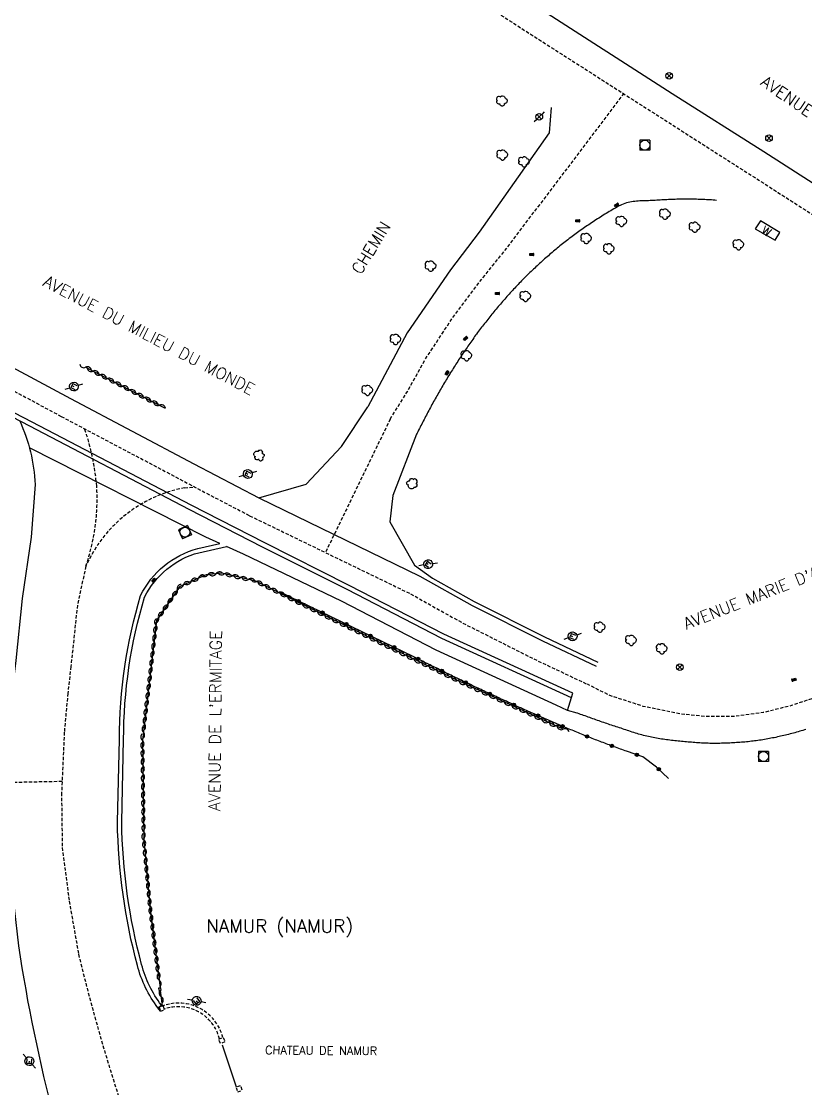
# Model space of a CAD drawing. Header units: millimetres. Extents: x 184000 to 185001, y 127000 to 128000.
# Drawn here: x 184436.7 to 184554.8, y 127212.5 to 127373.3 of the extents above; entities that cross this region are included whole.
import ezdxf
from ezdxf.enums import TextEntityAlignment as Align

# ---------------------------------------------------------------- set-up
doc = ezdxf.new("R2010")
doc.units = ezdxf.units.MM
doc.linetypes.add('DASHED', pattern=[0.75, 0.5, -0.25])
doc.layers.get('0').update_dxf_attribs({"linetype": 'CONTINUOUS'})
for name, color, linetype in [('W0001', 6, 'DASHED'), ('W0008', 7, 'CONTINUOUS'), ('W0100', 7, 'CONTINUOUS'), ('W0112', 1, 'DASHED'), ('W0300', 7, 'CONTINUOUS'), ('W0310', 3, 'CONTINUOUS'), ('W0322', 7, 'CONTINUOUS'), ('W0334', 7, 'CONTINUOUS'), ('W0400', 7, 'CONTINUOUS'), ('W0420', 7, 'CONTINUOUS'), ('W0454', 7, 'CONTINUOUS'), ('W0469', 7, 'CONTINUOUS'), ('W0471', 7, 'CONTINUOUS'), ('W0980', 7, 'CONTINUOUS'), ('W0984', 7, 'CONTINUOUS'), ('W0989', 7, 'CONTINUOUS')]:
    doc.layers.add(name, color=color, linetype=linetype)
doc.styles.get("Standard").update_dxf_attribs({"font": 'romans.shx', "width": 0.85})

# ---------------------------------------------------------------- blocks, each defined once
blk = doc.blocks.new('T420')
for p, q in [((0.75, 0.75), (-0.75, 0.75)), ((-0.75, 0.75), (-0.75, -0.75)), ((0.75, 0.75), (0.75, -0.75)), ((0.75, -0.75), (-0.75, -0.75))]:
    blk.add_line(p, q)
blk.add_ellipse((0, 0), major_axis=(-0.53, 0.53), ratio=1, start_param=3.926991, end_param=10.210176)
blk = doc.blocks.new('T400')
for p, q in [((-0.15, 0.3), (0.15, 0.3)), ((-0.15, -0.25), (-0.15, 0.3)), ((-0.15, 0.15), (0.15, 0.15)), ((-0.15, 0), (0.15, 0)), ((0.15, 0.3), (0.15, -0.25)), ((-0.15, -0.15), (0.15, -0.15)), ((-0.15, -0.25), (-0.15, -0.3)), ((-0.15, -0.3), (0.15, -0.3)), ((0.15, -0.3), (0.15, -0.25))]:
    blk.add_line(p, q)
blk = doc.blocks.new('T471')
for p, q in [((-0.333334, 0.333334), (-0.333334, -0.333334)), ((-0.333334, 0.333334), (0.333334, 0.333334)), ((-0.333334, 0), (0, 0)), ((0.500001, 0.500001), (1.000002, 1.000002)), ((-0.500001, -0.500001), (-1.000002, -1.000002)), ((-0.333334, -0.333334), (0.333334, -0.333334))]:
    blk.add_line(p, q)
blk.add_ellipse((0, 0), major_axis=(0.471405, 0.471405), ratio=1, start_param=5.4977871438, end_param=11.780972451)
blk = doc.blocks.new('t310o')
at = {"color": 0, "linetype": 'Continuous'}
for centre, start, end in [((-0.5, 0.38), 216.8699, 323.1304), ((0.5, -0.37), 36.8699, 143.1303)]:
    blk.add_arc(centre, 0.625, start, end, dxfattribs=at)
blk = doc.blocks.new('T300')
for p, q in [((-0.8, 0.51), (-0.86, 0.34)), ((-0.86, 0.34), (-0.86, 0.17)), ((-0.86, 0.17), (-0.74, 0.06)), ((-0.69, 0.63), (-0.8, 0.51)), ((-0.8, -0.06), (-0.74, 0.06)), ((-0.74, 0.06), (-0.69, 0.11)), ((-0.57, 0.69), (-0.69, 0.63)), ((-0.46, 0.69), (-0.57, 0.69)), ((-0.29, 0.63), (-0.46, 0.69)), ((-0.29, 0.63), (-0.17, 0.74)), ((-0.23, 0.57), (-0.29, 0.63)), ((-0.17, 0.74), (-0.06, 0.8)), ((-0.06, 0.8), (0.06, 0.8)), ((0.06, 0.8), (0.23, 0.74)), ((0.23, 0.74), (0.34, 0.63)), ((0.34, 0.63), (0.4, 0.51)), ((0.46, 0.46), (0.34, 0.46)), ((0.4, 0.51), (0.4, 0.46)), ((0.57, 0.4), (0.46, 0.46)), ((0.57, 0.4), (0.69, 0.29)), ((0.69, 0.29), (0.74, 0.17)), ((0.74, 0.06), (0.69, -0.17)), ((0.74, 0.17), (0.74, 0.06)), ((-0.8, -0.17), (-0.8, -0.06)), ((-0.8, -0.23), (-0.8, -0.17)), ((-0.74, -0.34), (-0.8, -0.23)), ((-0.69, -0.4), (-0.74, -0.34)), ((-0.51, -0.46), (-0.69, -0.4)), ((-0.4, -0.46), (-0.51, -0.46)), ((-0.4, -0.46), (-0.34, -0.46)), ((-0.34, -0.46), (-0.34, -0.4)), ((-0.34, -0.51), (-0.34, -0.46)), ((-0.29, -0.63), (-0.34, -0.51)), ((-0.17, -0.74), (-0.29, -0.63)), ((-0.06, -0.8), (-0.17, -0.74)), ((0.06, -0.8), (-0.06, -0.8)), ((0.17, -0.74), (0.06, -0.8)), ((0.23, -0.69), (0.17, -0.74)), ((0.29, -0.46), (0.23, -0.46)), ((0.29, -0.63), (0.23, -0.69)), ((0.46, -0.4), (0.29, -0.46)), ((0.34, -0.51), (0.29, -0.63)), ((0.34, -0.51), (0.34, -0.46)), ((0.57, -0.34), (0.46, -0.4)), ((0.63, -0.29), (0.57, -0.34)), ((0.69, -0.17), (0.63, -0.29))]:
    blk.add_line(p, q)
blk = doc.blocks.new('T469')
at = {"color": 0, "linetype": 'Continuous', "flags": 128}
for points in [[(-0.35, 0.35), (0.35, -0.35)], [(-0.35, -0.35), (0.35, 0.35)]]:
    blk.add_lwpolyline(points, dxfattribs=at)
at = {"color": 0, "linetype": 'Continuous'}
blk.add_circle((0, 0), 0.5, dxfattribs=at)
blk = doc.blocks.new('T454')
for p, q in [((-0.25, 0.25), (0.25, -0.25)), ((-0.25, -0.25), (0.25, 0.25)), ((0.75, 0.75), (0.375, 0.375)), ((-0.375, -0.375), (-0.75, -0.75))]:
    blk.add_line(p, q)
blk.add_ellipse((0, 0), major_axis=(0.354, 0.354), ratio=1, start_param=5.497787143782138, end_param=11.78097245096172)
blk = doc.blocks.new('t322o')
at = {"color": 0, "linetype": 'Continuous'}
for radius in [0.25, 0.15]:
    blk.add_circle((0, 0), radius, dxfattribs=at)

msp = doc.modelspace()

# ---------------------------------------------------------------- linework, layer by layer
at = {"layer": 'W0001', "flags": 128}
for points in [[(184406.63, 127439.73), (184517.73, 127368.59), (184540.8, 127353.83), (184550.67, 127347.52), (184556.28, 127343.92), (184561.19, 127340.78), (184566.37, 127336.78), (184570.43, 127332.44), (184573.44, 127328.09), (184576.04, 127323.3), (184578.7, 127314.71), (184579.81, 127308.13), (184579.74, 127300.98), (184578.99, 127295.68), (184576.93, 127289.47), (184572.26, 127282.35), (184566.25, 127277), (184560.81, 127273.62), (184556.27, 127271.41), (184552.71, 127270.2), (184548.47, 127269.14), (184544.25, 127268.58), (184540.05, 127268.54), (184536.12, 127268.93), (184530.38, 127270.09), (184525.36, 127271.72), (184521.99, 127273.41)], [(184492.28, 127313.36), (184494.87, 127317.53), (184497.58, 127322.4), (184501.64, 127328.57), (184505.51, 127333.74), (184509.87, 127339.15), (184527.47, 127362.36)], [(184492.28, 127313.36), (184482.52, 127293.26)], [(184442.86, 127258.77), (184363.47, 127257.07), (184354.75, 127253.03), (184315.83, 127253)]]:
    msp.add_lwpolyline(points, dxfattribs=at)
at = {"layer": 'W0001'}
msp.add_lwpolyline([(184412.93, 127329.42), (184426.41, 127322.53), (184442.72, 127313.77), (184461.28, 127303.94), (184471.11, 127298.8), (184495.36, 127287.03), (184503.22, 127282.63), (184513.9, 127277.24), (184521.99, 127273.41)], dxfattribs=at)
for points in [[(184446.27, 127311.89, -0.060348), (184448.08, 127303.27, -0.0979), (184446.44, 127291.2), (184445.16, 127285.33), (184444.19, 127276.08), (184443.72, 127272.05), (184443.19, 127266.21), (184442.78, 127257.05), (184442.88, 127248.81), (184443.93, 127240.75), (184445.34, 127232.75, 0.02), (184451.72, 127210.28, -0.27167), (184446.21, 127169.96), (184432.08, 127157.46), (184430.49, 127155.87), (184428.05, 127153.25), (184428.05, 127153.25), (184428.05, 127153.25), (184428.05, 127153.25), (184410.45, 127132.02, -0.118071), (184398.77, 127126.89, -0.075536), (184393.61, 127126.55, -0.044625), (184370.65, 127132.03, -0.054797), (184358.47, 127137.7)], [(184446.44, 127291.2, -0.246039), (184461.31, 127303.02), (184462.88, 127303.1)]]:
    msp.add_lwpolyline(points, format="xyb", dxfattribs=at)
at = {"layer": 'W0008', "flags": 128}
for points in [[(184409.75, 127442.5), (184431.41, 127428.58), (184451.65, 127415.61), (184468.41, 127404.87), (184514.49, 127375.4), (184534.77, 127362.41), (184548.56, 127353.66), (184564.09, 127343.7)], [(184516.51, 127360.28), (184516.21, 127356.48), (184505.66, 127341.5), (184501.38, 127335.86), (184494.81, 127326.37), (184488.89, 127315.21)], [(184541.43, 127346.31), (184541.18, 127346.33), (184540.93, 127346.35), (184540.68, 127346.37), (184540.43, 127346.38), (184540.18, 127346.4), (184539.93, 127346.41), (184539.68, 127346.42), (184539.43, 127346.44), (184539.18, 127346.45), (184538.93, 127346.45), (184538.68, 127346.46), (184538.43, 127346.47), (184538.18, 127346.48), (184537.93, 127346.48), (184537.68, 127346.48), (184537.44, 127346.49), (184537.19, 127346.49), (184536.94, 127346.49), (184536.69, 127346.49), (184536.44, 127346.49), (184536.19, 127346.49), (184535.94, 127346.48), (184535.69, 127346.48), (184535.44, 127346.47), (184535.19, 127346.46), (184534.94, 127346.46), (184534.69, 127346.45), (184534.44, 127346.44), (184534.19, 127346.43), (184533.94, 127346.41), (184533.69, 127346.4), (184533.44, 127346.39), (184533.19, 127346.37), (184532.94, 127346.35), (184532.69, 127346.34), (184532.44, 127346.32), (184532.19, 127346.3), (184531.93, 127346.29), (184531.68, 127346.28), (184531.42, 127346.27), (184531.16, 127346.26), (184530.91, 127346.26), (184530.65, 127346.25), (184530.39, 127346.24), (184530.14, 127346.23), (184529.88, 127346.22), (184529.62, 127346.21), (184529.37, 127346.19), (184529.12, 127346.16), (184528.86, 127346.13), (184528.61, 127346.09), (184528.36, 127346.04), (184528.11, 127345.99), (184527.86, 127345.92), (184527.62, 127345.85), (184527.37, 127345.76), (184527.13, 127345.66), (184526.89, 127345.55), (184526.65, 127345.42), (184526.42, 127345.29), (184526.19, 127345.16), (184525.96, 127345.02), (184525.73, 127344.89), (184525.5, 127344.75), (184525.27, 127344.62), (184525.05, 127344.48), (184524.82, 127344.35), (184524.6, 127344.21), (184524.37, 127344.07), (184524.15, 127343.93), (184523.93, 127343.79), (184523.71, 127343.65), (184523.49, 127343.51), (184523.27, 127343.37), (184523.05, 127343.23), (184522.83, 127343.08), (184522.61, 127342.94), (184522.4, 127342.8), (184522.18, 127342.65), (184521.97, 127342.5), (184521.75, 127342.36), (184521.54, 127342.21), (184521.33, 127342.06), (184521.12, 127341.91), (184520.91, 127341.76), (184520.7, 127341.61), (184520.49, 127341.46), (184520.28, 127341.31), (184520.07, 127341.16), (184519.87, 127341.01), (184519.66, 127340.85), (184519.46, 127340.7), (184519.25, 127340.55), (184519.05, 127340.39), (184518.85, 127340.23), (184518.65, 127340.08), (184518.44, 127339.92), (184518.24, 127339.76), (184518.05, 127339.6), (184517.85, 127339.44), (184517.65, 127339.28), (184517.45, 127339.12), (184517.26, 127338.96), (184517.06, 127338.8), (184516.87, 127338.64), (184516.67, 127338.47), (184516.48, 127338.31), (184516.29, 127338.14), (184516.1, 127337.98), (184515.91, 127337.81), (184515.72, 127337.65), (184515.53, 127337.48), (184515.34, 127337.31), (184515.15, 127337.14), (184514.96, 127336.97), (184514.78, 127336.8), (184514.59, 127336.63), (184514.41, 127336.46), (184514.22, 127336.29), (184514.04, 127336.12), (184513.86, 127335.95), (184513.67, 127335.77), (184513.49, 127335.6), (184513.31, 127335.43), (184513.13, 127335.25), (184512.95, 127335.07), (184512.78, 127334.9), (184512.6, 127334.72), (184512.42, 127334.54), (184512.25, 127334.37), (184512.07, 127334.19), (184511.9, 127334.01), (184511.72, 127333.83), (184511.55, 127333.65), (184511.38, 127333.47), (184511.2, 127333.29), (184511.03, 127333.1), (184510.86, 127332.92), (184510.69, 127332.74), (184510.52, 127332.55), (184510.35, 127332.37), (184510.19, 127332.18), (184510.02, 127332), (184509.85, 127331.81), (184509.69, 127331.63), (184509.52, 127331.44), (184509.36, 127331.25), (184509.19, 127331.06), (184509.03, 127330.87), (184508.87, 127330.68), (184508.7, 127330.49), (184508.54, 127330.3), (184508.38, 127330.11), (184508.22, 127329.92), (184508.06, 127329.73), (184507.9, 127329.54), (184507.75, 127329.34), (184507.59, 127329.15), (184507.43, 127328.96), (184507.28, 127328.76), (184507.12, 127328.57), (184506.97, 127328.37), (184506.81, 127328.17), (184506.66, 127327.98), (184506.5, 127327.78), (184506.35, 127327.58), (184506.2, 127327.38), (184506.05, 127327.19), (184505.9, 127326.99), (184505.75, 127326.79), (184505.6, 127326.59), (184505.45, 127326.39), (184505.3, 127326.18), (184505.15, 127325.98), (184505, 127325.78), (184504.86, 127325.58), (184504.71, 127325.37), (184504.57, 127325.17), (184504.42, 127324.97), (184504.28, 127324.76), (184504.13, 127324.56), (184503.99, 127324.35), (184503.85, 127324.14), (184503.71, 127323.94), (184503.56, 127323.73), (184503.42, 127323.52), (184503.28, 127323.32), (184503.14, 127323.11), (184503, 127322.9), (184502.86, 127322.69), (184502.73, 127322.48), (184502.59, 127322.27), (184502.45, 127322.06), (184502.32, 127321.85), (184502.18, 127321.64), (184502.04, 127321.42), (184501.91, 127321.21), (184501.77, 127321), (184501.64, 127320.78), (184501.51, 127320.57), (184501.37, 127320.36), (184501.24, 127320.14), (184501.11, 127319.93), (184500.98, 127319.71), (184500.85, 127319.5), (184500.72, 127319.28), (184500.59, 127319.06), (184500.46, 127318.85), (184500.33, 127318.63), (184500.2, 127318.41), (184500.07, 127318.19), (184499.94, 127317.97), (184499.82, 127317.75), (184499.69, 127317.53), (184499.56, 127317.31), (184499.44, 127317.09), (184499.31, 127316.87), (184499.19, 127316.65), (184499.07, 127316.43), (184498.94, 127316.21), (184498.82, 127315.99), (184498.7, 127315.76), (184498.57, 127315.54), (184498.45, 127315.32), (184498.33, 127315.09), (184498.21, 127314.87), (184498.09, 127314.64), (184497.97, 127314.42), (184497.85, 127314.19), (184497.73, 127313.97), (184497.61, 127313.74), (184497.49, 127313.51), (184497.37, 127313.29), (184497.26, 127313.06), (184497.14, 127312.83), (184497.02, 127312.61), (184496.91, 127312.38), (184496.79, 127312.15), (184496.68, 127311.92), (184496.56, 127311.69), (184496.45, 127311.46), (184496.33, 127311.23), (184496.25, 127311.07)], [(184554.89, 127266.62), (184554.66, 127266.54), (184554.42, 127266.47), (184554.18, 127266.4), (184553.95, 127266.33), (184553.71, 127266.26), (184553.47, 127266.19), (184553.23, 127266.12), (184553, 127266.06), (184552.76, 127266), (184552.52, 127265.93), (184552.28, 127265.87), (184552.04, 127265.81), (184551.8, 127265.75), (184551.56, 127265.69), (184551.32, 127265.64), (184551.08, 127265.58), (184550.84, 127265.53), (184550.6, 127265.48), (184550.36, 127265.42), (184550.12, 127265.37), (184549.87, 127265.33), (184549.63, 127265.28), (184549.39, 127265.23), (184549.14, 127265.19), (184548.9, 127265.14), (184548.66, 127265.1), (184548.41, 127265.06), (184548.17, 127265.02), (184547.92, 127264.98), (184547.67, 127264.95), (184547.42, 127264.91), (184547.17, 127264.88), (184546.93, 127264.85), (184546.68, 127264.82), (184546.43, 127264.79), (184546.18, 127264.76), (184545.93, 127264.74), (184545.68, 127264.71), (184545.43, 127264.69), (184545.18, 127264.67), (184544.94, 127264.65), (184544.69, 127264.63), (184544.44, 127264.62), (184544.19, 127264.6), (184543.94, 127264.59), (184543.69, 127264.58), (184543.44, 127264.56), (184543.19, 127264.55), (184542.94, 127264.54), (184542.69, 127264.53), (184542.44, 127264.53), (184542.19, 127264.52), (184541.94, 127264.51), (184541.69, 127264.51), (184541.44, 127264.51), (184541.18, 127264.5), (184540.93, 127264.5), (184540.68, 127264.51), (184540.43, 127264.51), (184540.18, 127264.52), (184539.93, 127264.53), (184539.68, 127264.54), (184539.42, 127264.55), (184539.17, 127264.56), (184538.92, 127264.58), (184538.67, 127264.59), (184538.42, 127264.61), (184538.17, 127264.63), (184537.92, 127264.65), (184537.67, 127264.67), (184537.42, 127264.69), (184537.17, 127264.71), (184536.92, 127264.73), (184536.66, 127264.76), (184536.41, 127264.78), (184536.16, 127264.81), (184535.91, 127264.83), (184535.66, 127264.86), (184535.41, 127264.88), (184535.15, 127264.91), (184534.9, 127264.94), (184534.65, 127264.97), (184534.4, 127265), (184534.15, 127265.03), (184533.9, 127265.07), (184533.65, 127265.1), (184533.4, 127265.14), (184533.15, 127265.17), (184532.9, 127265.21), (184532.65, 127265.25), (184532.4, 127265.3), (184532.15, 127265.34), (184531.9, 127265.39), (184531.65, 127265.44), (184531.41, 127265.49), (184531.16, 127265.54), (184530.91, 127265.6), (184530.66, 127265.66), (184530.42, 127265.72), (184530.18, 127265.78), (184529.93, 127265.85), (184529.69, 127265.92), (184529.45, 127265.99), (184529.21, 127266.07), (184528.96, 127266.14), (184528.72, 127266.22), (184528.48, 127266.3), (184528.24, 127266.38), (184528, 127266.46), (184527.76, 127266.54), (184527.52, 127266.62), (184527.28, 127266.7), (184527.04, 127266.78), (184526.8, 127266.86), (184526.56, 127266.94), (184526.33, 127267.01), (184526.09, 127267.09), (184525.86, 127267.17), (184525.62, 127267.25), (184525.38, 127267.33), (184525.15, 127267.41), (184524.91, 127267.49), (184524.68, 127267.57), (184524.44, 127267.65), (184524.21, 127267.73), (184523.97, 127267.81), (184523.74, 127267.89), (184523.51, 127267.98), (184523.27, 127268.06), (184523.04, 127268.14), (184522.8, 127268.22), (184522.57, 127268.31), (184522.33, 127268.39), (184522.1, 127268.47), (184521.87, 127268.56), (184521.63, 127268.64), (184521.4, 127268.72), (184521.17, 127268.8), (184520.95, 127268.88), (184520.72, 127268.96), (184520.5, 127269.04), (184520.45, 127269.05)]]:
    msp.add_lwpolyline(points, dxfattribs=at)
at = {"layer": 'W0008'}
for points in [[(184414.31, 127332.12), (184427.82, 127325.21), (184444.15, 127316.44), (184462.69, 127306.62), (184472.47, 127301.51), (184496.76, 127289.72), (184504.64, 127285.3), (184515.23, 127279.96), (184523.28, 127276.15)], [(184520.45, 127269.05), (184518.96, 127269.48), (184519.79, 127272.06), (184500.38, 127280.97), (184486.12, 127288.31), (184473.38, 127294.7), (184462.32, 127300.38), (184437.19, 127313.52), (184411.54, 127326.73)], [(184472.47, 127301.51), (184479.61, 127303.54), (184484.93, 127309.21), (184488.89, 127315.21)], [(184496.25, 127311.07), (184492.7, 127301.87), (184492.24, 127297.88), (184495.92, 127291.38), (184498.67, 127289.39)]]:
    msp.add_lwpolyline(points, dxfattribs=at)
for points in [[(184436.48, 127313.08, -0.09468), (184438.82, 127303.51), (184438.18, 127295.6), (184436.85, 127286.36), (184435.88, 127277), (184435.4, 127272.91), (184434.85, 127266.78), (184434.42, 127257.18), (184434.53, 127248.22), (184435.63, 127239.72), (184436.31, 127234.01, 0.028781), (184441.72, 127207.87, -0.090598)], [(184457.67, 127224.18), (184457.3, 127224.69, -0.098841), (184454.21, 127231.03, -0.061587), (184451.2, 127252.68), (184451.49, 127265.11, -0.073303), (184454.69, 127286.8, -0.213244), (184463.29, 127293.87), (184466.62, 127294.61)]]:
    msp.add_lwpolyline(points, format="xyb", dxfattribs=at)
at = {"layer": 'W0100', "flags": 128}
msp.add_lwpolyline([(184550.96, 127341.45), (184548.03, 127343.23), (184547.25, 127342.01), (184550.25, 127340.31)], close=True, dxfattribs=at)
at = {"layer": 'W0100'}
msp.add_lwpolyline([(184457.69, 127227.69), (184457.71, 127227.29), (184457.48, 127227.27), (184457.45, 127227.68)], close=True, dxfattribs=at)
at = {"layer": 'W0112'}
for points in [[(184457.67, 127224.18), (184458.28, 127224.38), (184458.08, 127224.99), (184457.47, 127224.79)], [(184467.14, 127220.22), (184467.39, 127219.53), (184466.71, 127219.29), (184466.46, 127219.97)]]:
    msp.add_lwpolyline(points, close=True, dxfattribs=at)
at = {"layer": 'W0112', "flags": 128}
for points in [[(184467.07, 127220.19, 0.442446), (184458.08, 127224.99)], [(184466.56, 127219.99, 0.445424), (184458.25, 127224.48)]]:
    msp.add_lwpolyline(points, format="xyb", dxfattribs=at)
msp.add_lwpolyline([(184469.06, 127212.69), (184469.3, 127212), (184469.99, 127212.24), (184469.75, 127212.94)], close=True, dxfattribs=at)
at = {"layer": 'W0310'}
for points in [[(184446.41, 127321.16), (184458.4, 127315.01)], [(184518.32, 127266.65), (184501.99, 127274.19), (184483.06, 127283.45), (184472.06, 127288.95), (184466.92, 127290.14), (184464.55, 127289.91), (184460.58, 127288.15), (184457.07, 127283.01), (184454.96, 127265.02), (184455.15, 127250.08), (184456.14, 127239.5), (184457.62, 127227.69)], [(184457.97, 127224.96), (184457.67, 127227.28)]]:
    msp.add_lwpolyline(points, dxfattribs=at)
at = {"layer": 'W0322', "flags": 128}
msp.add_lwpolyline([(184534.17, 127259.21), (184532.4, 127260.94), (184530.31, 127262.49), (184527.89, 127263.33), (184527.65, 127263.41), (184527.41, 127263.49), (184527.18, 127263.58), (184526.94, 127263.66), (184526.7, 127263.75), (184526.47, 127263.84), (184526.23, 127263.92), (184526, 127264.01), (184525.76, 127264.09), (184525.53, 127264.18), (184525.29, 127264.27), (184525.06, 127264.36), (184524.82, 127264.45), (184524.59, 127264.53), (184524.35, 127264.62), (184524.12, 127264.71), (184523.88, 127264.8), (184523.65, 127264.89), (184523.42, 127264.98), (184523.18, 127265.07), (184522.95, 127265.16), (184522.71, 127265.26), (184522.48, 127265.35), (184522.25, 127265.44), (184522.01, 127265.53), (184521.78, 127265.63), (184521.55, 127265.72), (184521.32, 127265.81), (184521.08, 127265.91), (184520.85, 127266), (184520.62, 127266.1), (184520.39, 127266.19), (184520.15, 127266.29), (184519.92, 127266.38), (184519.69, 127266.48), (184519.46, 127266.57), (184519.23, 127266.67), (184519, 127266.77), (184518.77, 127266.87), (184518.53, 127266.96), (184518.3, 127267.06), (184518.07, 127267.16), (184517.84, 127267.26), (184517.61, 127267.36), (184517.38, 127267.46), (184517.15, 127267.56), (184516.92, 127267.66), (184516.69, 127267.76), (184516.46, 127267.86), (184516.23, 127267.96), (184516, 127268.06), (184515.77, 127268.16), (184515.54, 127268.26), (184515.31, 127268.36), (184515.08, 127268.46), (184514.85, 127268.56), (184514.62, 127268.66), (184514.4, 127268.76), (184514.17, 127268.86), (184513.94, 127268.96), (184513.71, 127269.07), (184513.48, 127269.17), (184513.25, 127269.27), (184513.02, 127269.37), (184512.79, 127269.47), (184512.56, 127269.58), (184512.33, 127269.68), (184512.11, 127269.78), (184511.88, 127269.88), (184511.65, 127269.99), (184511.42, 127270.09), (184511.19, 127270.19), (184510.96, 127270.3), (184510.74, 127270.4), (184510.51, 127270.5), (184510.28, 127270.61), (184510.05, 127270.71), (184509.82, 127270.82), (184509.6, 127270.92), (184509.37, 127271.02), (184509.14, 127271.13), (184508.91, 127271.23), (184508.69, 127271.34), (184508.46, 127271.44), (184508.23, 127271.55), (184508, 127271.65), (184507.78, 127271.76), (184507.55, 127271.87), (184507.32, 127271.97), (184507.09, 127272.08), (184506.87, 127272.18), (184506.64, 127272.29), (184506.41, 127272.4), (184506.19, 127272.5), (184505.96, 127272.61), (184505.73, 127272.72), (184505.51, 127272.82), (184505.28, 127272.93), (184505.05, 127273.04), (184504.83, 127273.14), (184504.6, 127273.25), (184504.37, 127273.36), (184504.15, 127273.47), (184503.92, 127273.58), (184503.7, 127273.68), (184503.47, 127273.79), (184503.24, 127273.9), (184503.02, 127274.01), (184502.79, 127274.12), (184502.57, 127274.23), (184502.34, 127274.34), (184502.12, 127274.45), (184501.89, 127274.55), (184501.67, 127274.66), (184501.44, 127274.77), (184501.22, 127274.88), (184500.99, 127274.99), (184500.77, 127275.1), (184500.54, 127275.21), (184500.32, 127275.32), (184500.09, 127275.44), (184499.87, 127275.55), (184499.64, 127275.66), (184499.42, 127275.77), (184499.19, 127275.88), (184498.97, 127275.99), (184498.74, 127276.1), (184498.52, 127276.21), (184498.29, 127276.33), (184498.07, 127276.44), (184497.85, 127276.55), (184497.62, 127276.66), (184497.4, 127276.77), (184497.17, 127276.89), (184496.95, 127277), (184496.73, 127277.11), (184496.5, 127277.23), (184496.28, 127277.34), (184496.05, 127277.45), (184495.83, 127277.57), (184475.59, 127287.35)], dxfattribs=at)
at = {"layer": 'W0334'}
for points in [[(184519.57, 127271.38), (184500.07, 127280.33), (184485.8, 127287.68), (184473.06, 127294.07), (184461.99, 127299.75), (184436.86, 127312.88), (184411.21, 127326.1)], [(184464.52, 127295.56), (184437.93, 127309.05)], [(184466.62, 127294.61), (184464.52, 127295.56)], [(184470.18, 127293.01), (184467.61, 127294.17)], [(184518.96, 127269.48), (184517.29, 127270.27), (184499.21, 127278.57), (184484.92, 127285.94), (184470.18, 127293.01)], [(184498.67, 127289.39), (184504.94, 127285.88), (184515.52, 127280.54), (184523.56, 127276.73)], [(184469.13, 127212.72), (184467.03, 127219.06)]]:
    msp.add_lwpolyline(points, dxfattribs=at)
msp.add_lwpolyline([(184457.3, 127224.69), (184457.81, 127225.08, -0.098866), (184454.84, 127231.19, -0.061557), (184451.85, 127252.68), (184452.13, 127265.1, -0.073141), (184455.29, 127286.56, -0.211828), (184463.44, 127293.24), (184467.61, 127294.17)], format="xyb", dxfattribs=at)

# ---------------------------------------------------------------- block references
at = {"layer": 'W0300'}
for p in [(184509.14, 127361.28), (184509.2, 127353.14), (184512.47, 127352.1), (184527.13, 127343.14), (184533.68, 127344.23), (184538.16, 127342.26), (184521.83, 127340.57), (184544.76, 127339.63), (184525.24, 127339), (184498.39, 127336.4), (184512.67, 127331.85), (184493.11, 127325.36), (184503.8, 127322.91), (184488.87, 127317.69), (184523.86, 127282), (184528.59, 127280.03), (184533.22, 127278.75)]:
    msp.add_blockref('T300', p, dxfattribs=at)
for p, rotation in [((184472.48, 127307.97), 152.801120748476), ((184495.53, 127303.59), 252.901824521726)]:
    msp.add_blockref('T300', p, dxfattribs=dict(at, rotation=rotation))
at = {"layer": 'W0310'}
for p, rotation in [((184446.41, 127321.16), 332.828683005393), ((184447.52, 127320.59), 332.828683005393), ((184448.63, 127320.02), 332.828683005393), ((184449.75, 127319.45), 332.828683005393), ((184450.86, 127318.88), 332.828683005393), ((184451.97, 127318.31), 332.828683005393), ((184453.08, 127317.74), 332.828683005393), ((184454.2, 127317.17), 332.828683005393), ((184455.31, 127316.59), 332.828683005393), ((184456.42, 127316.02), 332.828683005393), ((184457.53, 127315.45), 332.828683005393), ((184467.29, 127290.05), 166.960674904202), ((184461.13, 127288.39), 23.90265440560661), ((184462.28, 127288.9), 23.90265440560661), ((184463.42, 127289.41), 23.90265440560661), ((184464.81, 127289.93), 185.5148711374702), ((184466.05, 127290.05), 185.5148711374702), ((184468.51, 127289.77), 166.960674904202), ((184469.72, 127289.49), 166.960674904202), ((184470.94, 127289.21), 166.960674904202), ((184472.15, 127288.9), 153.475151849359), ((184473.27, 127288.34), 153.475151849359), ((184459.51, 127286.58), 55.63614448764989), ((184460.22, 127287.62), 55.63614448764989), ((184474.39, 127287.78), 153.475151849359), ((184475.51, 127287.23), 153.475151849359), ((184476.62, 127286.67), 153.475151849359), ((184458.81, 127285.55), 55.63614448764989), ((184477.74, 127286.11), 153.475151849359), ((184478.86, 127285.55), 153.475151849359), ((184479.98, 127284.99), 153.475151849359), ((184457.39, 127283.49), 55.63614448764989), ((184458.1, 127284.52), 55.63614448764989), ((184481.1, 127284.43), 153.475151849359), ((184482.22, 127283.88), 153.475151849359), ((184456.99, 127282.34), 83.32810113352751), ((184483.34, 127283.32), 153.916667045295), ((184484.46, 127282.77), 153.916667045295), ((184485.58, 127282.22), 153.916667045295), ((184456.7, 127279.86), 83.32810113352751), ((184456.84, 127281.1), 83.32810113352751), ((184486.7, 127281.67), 153.916667045295), ((184487.83, 127281.12), 153.916667045295), ((184488.95, 127280.57), 153.916667045295), ((184456.55, 127278.62), 83.32810113352751), ((184490.07, 127280.02), 153.916667045295), ((184491.2, 127279.47), 153.916667045295), ((184492.32, 127278.92), 153.916667045295), ((184456.41, 127277.38), 83.32810113352751), ((184493.44, 127278.37), 153.916667045295), ((184494.56, 127277.82), 153.916667045295), ((184495.69, 127277.27), 153.916667045295), ((184456.26, 127276.14), 83.32810113352751), ((184496.81, 127276.72), 153.916667045295), ((184497.93, 127276.18), 153.916667045295), ((184499.05, 127275.63), 153.916667045295), ((184455.97, 127273.65), 83.32810113352751), ((184456.12, 127274.89), 83.32810113352751), ((184500.18, 127275.08), 153.916667045295), ((184501.3, 127274.53), 153.916667045295), ((184502.43, 127273.99), 155.215559544407), ((184455.83, 127272.41), 83.32810113352751), ((184503.56, 127273.46), 155.215559544407), ((184504.7, 127272.94), 155.215559544407), ((184505.83, 127272.41), 155.215559544407), ((184455.68, 127271.17), 83.32810113352751), ((184506.97, 127271.89), 155.215559544407), ((184508.1, 127271.37), 155.215559544407), ((184509.24, 127270.84), 155.215559544407), ((184455.39, 127268.69), 83.32810113352751), ((184455.54, 127269.93), 83.32810113352751), ((184510.37, 127270.32), 155.215559544407), ((184511.51, 127269.79), 155.215559544407), ((184512.64, 127269.27), 155.215559544407), ((184455.25, 127267.45), 83.32810113352751), ((184513.78, 127268.75), 155.215559544407), ((184514.91, 127268.22), 155.215559544407), ((184516.05, 127267.7), 155.215559544407), ((184455.1, 127266.2), 83.32810113352751), ((184517.18, 127267.17), 155.215559544407), ((184518.32, 127266.65), 155.215559544407), ((184454.96, 127264.96), 90.72485538113135), ((184454.98, 127263.71), 90.72485538113135), ((184454.99, 127262.46), 90.72485538113135), ((184455.01, 127261.21), 90.72485538113135), ((184455.02, 127259.96), 90.72485538113135), ((184455.04, 127258.71), 90.72485538113135), ((184455.06, 127257.46), 90.72485538113135), ((184455.07, 127256.21), 90.72485538113135), ((184455.09, 127254.96), 90.72485538113135), ((184455.1, 127253.71), 90.72485538113135), ((184455.12, 127252.46), 90.72485538113135), ((184455.14, 127251.21), 90.72485538113135), ((184455.16, 127249.96), 95.3733259723908), ((184455.28, 127248.72), 95.3733259723908), ((184455.39, 127247.48), 95.3733259723908), ((184455.51, 127246.23), 95.3733259723908), ((184455.63, 127244.99), 95.3733259723908), ((184455.75, 127243.74), 95.3733259723908), ((184455.86, 127242.5), 95.3733259723908), ((184455.98, 127241.25), 95.3733259723908), ((184456.1, 127240.01), 95.3733259723908), ((184456.24, 127238.77), 97.140025297456), ((184456.39, 127237.53), 97.140025297456), ((184456.55, 127236.29), 97.140025297456), ((184456.7, 127235.05), 97.140025297456), ((184456.86, 127233.8), 97.140025297456), ((184457.01, 127232.56), 97.140025297456), ((184457.17, 127231.32), 97.140025297456), ((184457.32, 127230.08), 97.140025297456), ((184457.48, 127228.84), 97.140025297456), ((184457.79, 127226.36), 97.140025297456)]:
    msp.add_blockref('t310o', p, dxfattribs=dict(at, rotation=rotation))
at = {"layer": 'W0322'}
for p, rotation in [((184478.48, 127285.95), 154.1927988064293), ((184482.08, 127284.21), 154.1927988064293), ((184485.69, 127282.47), 154.1927988064293), ((184489.29, 127280.73), 154.1927988064293), ((184492.89, 127278.99), 154.1927988064293), ((184496.48, 127277.23), 153.1663001310653), ((184500.06, 127275.45), 153.773559818771), ((184503.66, 127273.7), 154.3810798457571), ((184507.28, 127271.99), 154.9887237231668), ((184510.91, 127270.32), 155.5963547835913), ((184514.56, 127268.69), 156.2038363824352), ((184518.23, 127267.09), 156.8363259115293), ((184521.93, 127265.57), 158.2535992706992), ((184525.66, 127264.13), 159.6713607068694), ((184529.43, 127262.79), 160.9225313379611), ((184532.73, 127260.61), 135.7279295033946)]:
    msp.add_blockref('t322o', p, dxfattribs=dict(at, rotation=rotation))
at = {"layer": 'W0400'}
for p, rotation in [((184526.38, 127345.61), 119.564668352046), ((184520.55, 127343.25), 90), ((184513.59, 127338.14), 90), ((184508.46, 127332.28), 90), ((184503.63, 127325.51), 130.8411800951026), ((184500.83, 127320.29), 148.4691890202813), ((184456.68, 127289.06), 140.3170054026883), ((184553.06, 127274.09), 283.6258277643948), ((184553.1, 127274.09), 286.4795350701332)]:
    msp.add_blockref('T400', p, dxfattribs=dict(at, rotation=rotation))
at = {"layer": 'W0420'}
for p in [(184530.62, 127354.62), (184548.49, 127262.54)]:
    msp.add_blockref('T420', p, dxfattribs=at)
at = {"layer": 'W0420', "rotation": 23.9026544056067}
msp.add_blockref('T420', (184461.36, 127296.32), dxfattribs=at)
at = {"layer": 'W0454'}
msp.add_blockref('T454', (184514.73, 127358.89), dxfattribs=at)
at = {"layer": 'W0469'}
for p in [(184534.3, 127365.08), (184549.33, 127355.68), (184535.9, 127275.99)]:
    msp.add_blockref('T469', p, dxfattribs=at)
at = {"layer": 'W0471'}
for p, rotation in [((184444.64, 127318.26), 332.9097419447201), ((184470.84, 127305.09), 332.413801016145), ((184497.99, 127291.5), 324.091647010561), ((184519.75, 127280.63), 334.672300782381), ((184463.13, 127225.72), 125.51952392303), ((184437.93, 127216.64), 85.8295216227218)]:
    msp.add_blockref('T471', p, dxfattribs=dict(at, rotation=rotation))

# ---------------------------------------------------------------- texts
at = {"layer": 'W0980'}
msp.add_text('NAMUR (NAMUR)', height=2, dxfattribs=at).set_placement((184475.64, 127236.86), align=Align.MIDDLE)
at = {"layer": 'W0984'}
for s, rotation, p in [('W', 328.7856, (184548.96, 127341.66)), ('CHATEAU DE NAMUR', 359.588, (184481.88, 127218.25))]:
    msp.add_text(s, height=1.25, rotation=rotation, dxfattribs=at).set_placement(p, align=Align.MIDDLE)
at = {"layer": 'W0989'}
for s, rotation, p in [("AVENUE MARIE D'ARTOIS", 325.4118, (184560.02, 127356.5)), ('CHEMIN', 58.2306, (184489.38, 127339.17)), ('AVENUE DU MILIEU DU MONDE', 332.1101, (184455.97, 127326)), ("AVENUE MARIE D'ARTOIS", 21.4695, (184549.68, 127287.61)), ("AVENUE DE L'ERMITAGE", 89.4984, (184465.91, 127267.91))]:
    msp.add_text(s, height=1.75, rotation=rotation, dxfattribs=at).set_placement(p, align=Align.MIDDLE)

doc.saveas('drawing.dxf')
